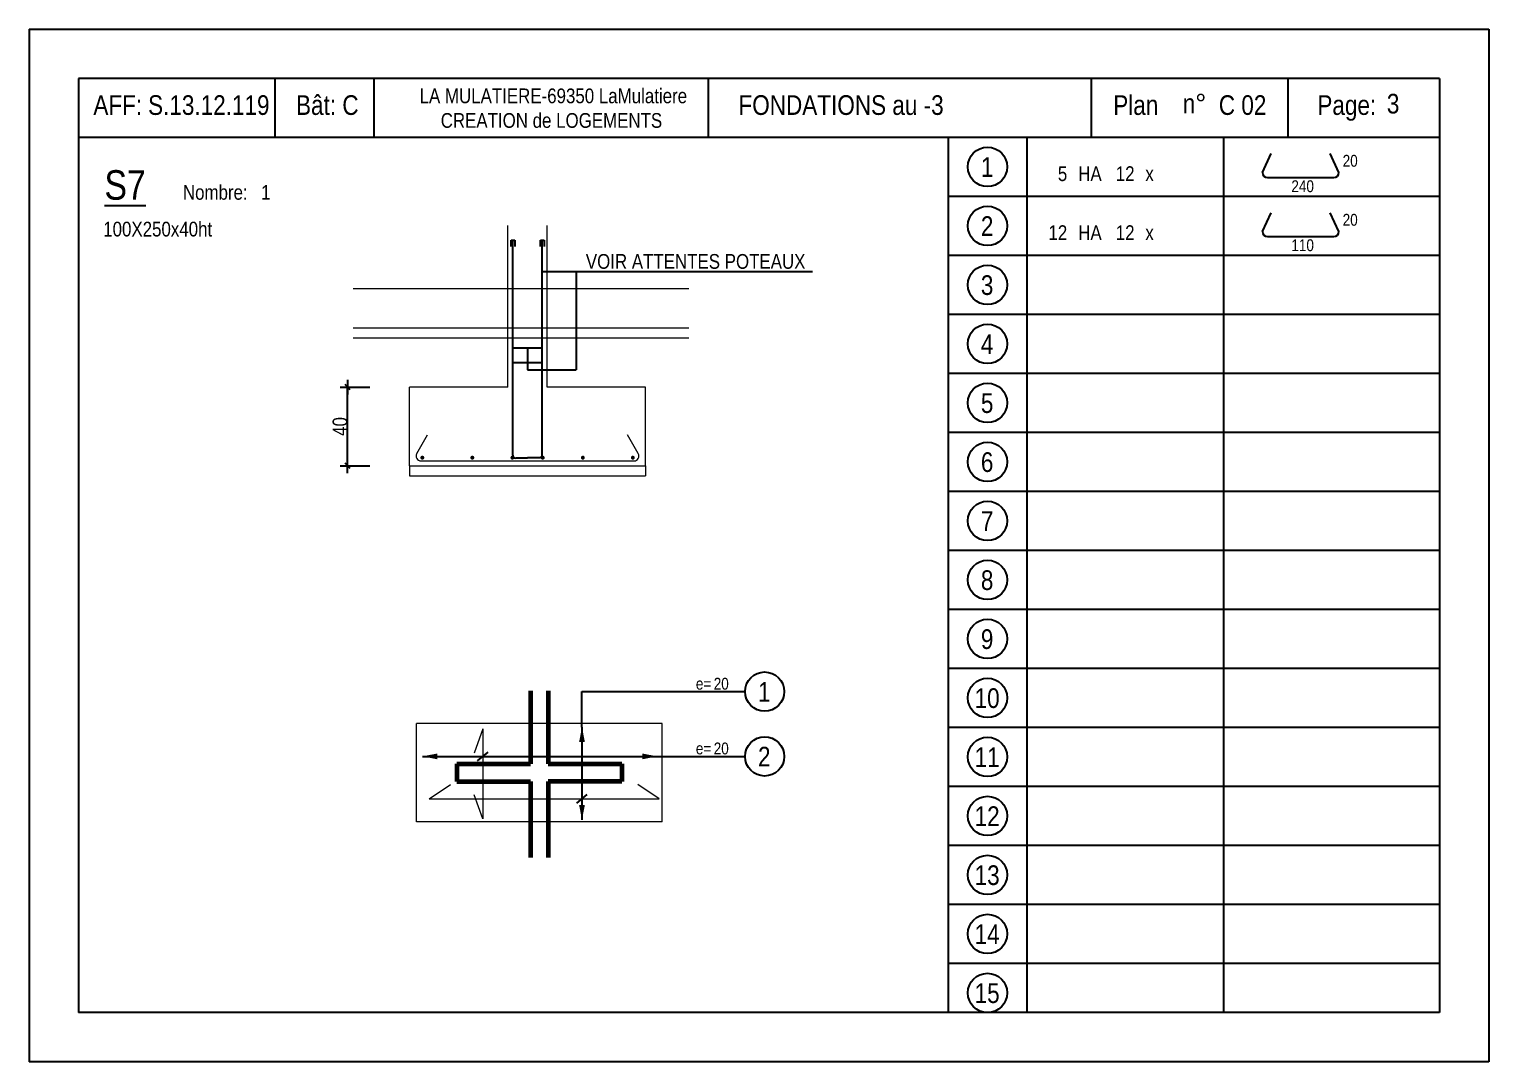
# Model space of a CAD drawing. Header units: centimetres. Extents: x 16433 to 114398, y -50094 to -12305.
# Drawn here: x 87159 to 88644, y -32243 to -31193 of the extents above; entities that cross this region are included whole.
import ezdxf
from ezdxf.enums import TextEntityAlignment as Align

# ---------------------------------------------------------------- set-up
doc = ezdxf.new("R2010")
doc.units = ezdxf.units.CM
doc.header["$LTSCALE"] = 0.5
doc.layers.get('DEFPOINTS').update_dxf_attribs({"linetype": 'CONTINUOUS'})
for name, color, linetype in [('01_cote_gen', 4, 'CONTINUOUS'), ('01_fenetres', 171, 'CONTINUOUS'), ('01_linteaux', 2, 'CONTINUOUS'), ('01_texte', 230, 'CONTINUOUS'), ('AA_COTES', 2, 'CONTINUOUS')]:
    doc.layers.add(name, color=color, linetype=linetype)
doc.layers.add('01_murs_coup', color=5, linetype='CONTINUOUS', lineweight=60)
doc.layers.add('01_sem', color=42, linetype='CONTINUOUS', lineweight=15)
doc.styles.add('STYLE2', font='ARIALN.TTF')
doc.dimstyles.new('JB25', dxfattribs={"dimscale": 0.1, "dimtxt": 150, "dimasz": 15, "dimexe": 0.1, "dimexo": 0.1, "dimgap": 0.09, "dimtad": 1, "dimdec": 1, "dimlfac": 0.5, "dimdsep": 46, "dimtxsty": 'STYLE2', "dimblk1": 'BOND_G', "dimblk2": 'BOND_D', "dimsah": 1, "dimcen": 1.5, "dimdle": 0.01, "dimse1": 1, "dimse2": 1, "dimclrd": 4, "dimclre": 2, "dimclrt": 6, "dimazin": 2, "dimtfac": 2.333333, "dimtdec": 1, "dimtix": 1, "dimtmove": 2, "dimatfit": 3, "dimldrblk": 'BOND_G', "dimfxl": 1, "dimtolj": 1, "dimtzin": 0, "dimarcsym": 0})

# ---------------------------------------------------------------- blocks, each defined once
blk = doc.blocks.new('BOND_G')
at = {"layer": 'AA_COTES', "color": 0}
for p, q in [((0, -5), (0, 15)), ((5, 0), (-5, 0)), ((1.77, 1.77), (-1.77, -1.77))]:
    blk.add_line(p, q, dxfattribs=at)
blk = doc.blocks.new('BOND_D')
at = {"layer": 'AA_COTES', "color": 0}
for p, q in [((5, 0), (-5, 0)), ((-1.77, -1.77), (1.77, 1.77)), ((0, 5), (0, -15))]:
    blk.add_line(p, q, dxfattribs=at)
blk = doc.blocks.new('*D4426')
at = {"layer": '01_cote_gen', "color": 4, "linetype": 'Continuous', "lineweight": -2, "transparency": 16777216}
blk.add_line((87482.5, -31635.9), (87482.5, -31558.9), dxfattribs=at)
at = {"layer": 'DEFPOINTS', "color": 0, "linetype": 'Continuous'}
for p in [(87482.5, -31557.4), (87573.8, -31557.4), (87552.7, -31637.4)]:
    blk.add_point(p, dxfattribs=at)
at = {"layer": '01_cote_gen', "color": 4, "linetype": 'Continuous', "lineweight": -2, "transparency": 16777216, "xscale": 1.5, "yscale": 1.5, "zscale": 1.5}
for name, p, rotation in [('BOND_D', (87482.5, -31557.4), 90), ('BOND_G', (87482.5, -31637.4), 270)]:
    blk.add_blockref(name, p, dxfattribs=dict(at, rotation=rotation))
at = {"layer": '01_cote_gen', "color": 6, "linetype": 'Continuous', "lineweight": 0, "transparency": 16777216, "insert": (87474.8, -31597.4), "char_height": 15, "attachment_point": 5, "rotation": 90, "style": 'STYLE2'}
blk.add_mtext('\\A1;40', dxfattribs=at)

msp = doc.modelspace()

# ---------------------------------------------------------------- linework, layer by layer
at = {"layer": '01_fenetres', "ltscale": 30}
for p, q in [((88593.5, -31243.429), (87208.5, -31243.429)), ((87208.5, -31243.429), (87208.5, -32193.429)), ((87208.5, -31243.429), (87208.5, -32193.429)), ((87208.5, -31243.429), (87208.5, -32193.429)), ((87408.5, -31243.429), (87408.5, -31303.429)), ((87509, -31243.429), (87509, -31303.429)), ((87849.173, -31243.429), (87849.173, -31303.429)), ((88239.368, -31303.429), (88239.368, -31243.429)), ((88439.368, -31303.429), (88439.368, -31243.429)), ((88593.5, -31243.429), (88593.5, -32193.429)), ((88593.5, -31303.429), (87208.5, -31303.429)), ((88593.5, -32193.429), (87208.5, -32193.429))]:
    msp.add_line(p, q, dxfattribs=at)
at = {"layer": '01_linteaux', "linetype": 'Continuous'}
for p, q in [((88413.273, -31339.208), (88421.968, -31319.983)), ((88490.856, -31339.208), (88482.161, -31319.983)), ((88418.273, -31344.208), (88485.856, -31344.208)), ((88413.273, -31399.208), (88421.968, -31379.983)), ((88490.856, -31399.208), (88482.161, -31379.983)), ((88418.273, -31404.208), (88485.856, -31404.208))]:
    msp.add_line(p, q, dxfattribs=at)
for centre, start, end in [((88418.273, -31339.208), 180, 270), ((88485.856, -31339.208), 270, 0), ((88418.273, -31399.208), 180, 270), ((88485.856, -31399.208), 270, 0)]:
    msp.add_arc(centre, 5, start, end, dxfattribs=at)
at = {"layer": '01_murs_coup', "linetype": 'Continuous', "lineweight": 0}
for p, q in [((87552.871, -31624.855), (87563.729, -31606.048)), ((87778.21, -31624.855), (87767.352, -31606.048)), ((87557.201, -31632.355), (87773.88, -31632.355)), ((87620.049, -31905), (87611.37, -31929.643)), ((87620.049, -31905), (87620.049, -31996.5)), ((87565.5, -31976.128), (87587.2, -31961.62)), ((87620.049, -31996.5), (87611.37, -31971.857)), ((87799.5, -31976.128), (87777.8, -31961.62)), ((87565.5, -31976.128), (87799.5, -31976.128))]:
    msp.add_line(p, q, dxfattribs=at)
at = {"layer": '01_murs_coup'}
for p, q in [((87668.5, -31866.214), (87668.5, -31940.5)), ((87686.5, -31866.214), (87686.5, -31940.5)), ((87593.524, -31940.5), (87668.5, -31940.5)), ((87593.524, -31940.5), (87593.524, -31958.5)), ((87686.5, -31940.5), (87761.5, -31940.5)), ((87761.5, -31940.5), (87761.5, -31958.5)), ((87593.524, -31958.5), (87668.5, -31958.5)), ((87668.5, -31958.5), (87668.5, -32035.714)), ((87686.5, -31958.5), (87686.5, -32035.714)), ((87761.5, -31958.5), (87686.5, -31958.5))]:
    msp.add_line(p, q, dxfattribs=at)
at = {"layer": '01_murs_coup', "linetype": 'Continuous', "lineweight": 0}
for centre, start, end in [((87557.201, -31627.355), 150, 270), ((87773.88, -31627.355), 270, 30)]:
    msp.add_arc(centre, 5, start, end, dxfattribs=at)
at = {"layer": '01_sem', "lineweight": 0, "ltscale": 7}
for p, q in [((87645.541, -31557.444), (87645.541, -31392.884)), ((87685.541, -31557.444), (87685.541, -31392.884)), ((87829.541, -31457.444), (87488, -31457.444)), ((87829.541, -31497.444), (87488, -31497.444)), ((87829.541, -31507.444), (87488, -31507.444)), ((87545.541, -31637.444), (87545.541, -31557.444)), ((87785.541, -31637.444), (87785.541, -31557.444)), ((87545.541, -31637.444), (87785.541, -31637.444)), ((87545.541, -31637.444), (87545.541, -31647.444)), ((87785.541, -31637.444), (87785.541, -31647.444)), ((87545.541, -31647.444), (87785.541, -31647.444))]:
    msp.add_line(p, q, dxfattribs=at)
at = {"layer": '01_sem', "linetype": 'Continuous', "lineweight": 0}
for p, q in [((87645.541, -31557.444), (87545.541, -31557.444)), ((87785.541, -31557.444), (87685.541, -31557.444))]:
    msp.add_line(p, q, dxfattribs=at)
at = {"layer": '01_sem', "ltscale": 2}
for p, q in [((87552.5, -31999.5), (87552.5, -31899.5)), ((87802.5, -31899.5), (87552.5, -31899.5)), ((87802.5, -31999.5), (87802.5, -31899.5)), ((87802.5, -31999.5), (87552.5, -31999.5))]:
    msp.add_line(p, q, dxfattribs=at)
at = {"layer": '01_texte', "ltscale": 30}
for p, q in [((87158.5, -31193.429), (87158.5, -32243.429)), ((87158.5, -31193.429), (88643.5, -31193.429)), ((88643.5, -31193.429), (88643.5, -32243.429)), ((88643.5, -31193.429), (88643.5, -32243.429)), ((88093.5, -31303.429), (88093.5, -32193.429)), ((88173.5, -31303.429), (88173.5, -32193.429)), ((88373.5, -31303.429), (88373.5, -32193.429)), ((88593.5, -31363.429), (88093.5, -31363.429)), ((87648.694, -31414.36), (87648.694, -31408.095)), ((87648.694, -31408.095), (87652.432, -31408.095)), ((87650.541, -31626.677), (87650.541, -31409.444)), ((87652.432, -31408.095), (87652.432, -31414.36)), ((87678.687, -31414.36), (87678.687, -31408.095)), ((87678.687, -31408.095), (87682.425, -31408.095)), ((87680.533, -31626.081), (87680.533, -31409.444)), ((87682.425, -31408.095), (87682.425, -31414.36)), ((88593.5, -31423.429), (88093.5, -31423.429)), ((88593.5, -31483.429), (88093.5, -31483.429)), ((88593.5, -31543.429), (88093.5, -31543.429)), ((88593.5, -31603.429), (88093.5, -31603.429)), ((87665.541, -31629.677), (87653.541, -31629.677)), ((87665.533, -31629.081), (87677.533, -31629.081)), ((88593.5, -31663.429), (88093.5, -31663.429)), ((88593.5, -31723.429), (88093.5, -31723.429)), ((88593.5, -31783.429), (88093.5, -31783.429)), ((88593.5, -31843.429), (88093.5, -31843.429)), ((87720.911, -31867.035), (87886.763, -31867.035)), ((87720.911, -31903), (87720.911, -31867.035)), ((87720.911, -31903), (87720.911, -31997.5)), ((88593.5, -31903.429), (88093.5, -31903.429)), ((87558.5, -31932.88), (87886.763, -31932.88)), ((87614.717, -31937.265), (87625.381, -31928.494)), ((87715.579, -31980.514), (87726.243, -31971.743)), ((88593.5, -31963.429), (88093.5, -31963.429)), ((88593.5, -32023.429), (88093.5, -32023.429)), ((88593.5, -32083.429), (88093.5, -32083.429)), ((88593.5, -32143.429), (88093.5, -32143.429)), ((88643.5, -32243.429), (87158.5, -32243.429))]:
    msp.add_line(p, q, dxfattribs=at)
at = {"layer": '01_texte'}
for p, q in [((87680.533, -31439.836), (87955.395, -31439.836)), ((87715.058, -31439.836), (87715.058, -31539.634)), ((87650.541, -31517.444), (87680.533, -31517.444)), ((87665.407, -31517.444), (87665.407, -31539.634)), ((87650.541, -31532.444), (87680.533, -31532.444)), ((87665.407, -31539.634), (87715.058, -31539.634))]:
    msp.add_line(p, q, dxfattribs=at)
at = {"layer": '01_texte', "ltscale": 30, "const_width": 2, "flags": 128}
for points in [[(87559.482, -31629.129, -1), (87557.482, -31629.129, -1)], [(87559.482, -31629.129, -1), (87557.482, -31629.129, -1)], [(87610.302, -31629.129, -1), (87608.302, -31629.129, -1)], [(87651.122, -31629.129, -1), (87649.122, -31629.129, -1)], [(87679.959, -31629.129, 1), (87681.959, -31629.129, 1)], [(87720.779, -31629.129, 1), (87722.779, -31629.129, 1)], [(87771.599, -31629.129, 1), (87773.599, -31629.129, 1)], [(87771.599, -31629.129, 1), (87773.599, -31629.129, 1)]]:
    msp.add_lwpolyline(points, format="xyb", close=True, dxfattribs=at)
at = {"layer": '01_texte'}
for centre in [(88133.5, -31333.429), (88133.5, -31393.429), (88133.5, -31453.429), (88133.5, -31513.429), (88133.5, -31573.429), (88133.5, -31633.429), (88133.5, -31693.429), (88133.5, -31753.429), (88133.5, -31813.429), (87906.763, -31867.035), (88133.5, -31873.429), (87906.763, -31932.88), (88133.5, -31933.429), (88133.5, -31993.429), (88133.5, -32053.429), (88133.5, -32113.429), (88133.5, -32173.429)]:
    msp.add_circle(centre, 20, dxfattribs=at)
at = {"layer": '01_texte', "ltscale": 30}
for centre, start, end in [((87653.541, -31626.677), 180, 270), ((87677.533, -31626.081), 270, 0)]:
    msp.add_arc(centre, 3, start, end, dxfattribs=at)
for points in [[(87720.911, -31903), (87717.962, -31918.362), (87720.911, -31918.362)], [(87720.911, -31903), (87723.859, -31918.362), (87720.911, -31918.362)], [(87558.5, -31932.88), (87573.862, -31929.931), (87573.862, -31932.88)], [(87558.5, -31932.88), (87573.862, -31935.828), (87573.862, -31932.88)], [(87797.5, -31932.88), (87782.138, -31929.931), (87782.138, -31932.88)], [(87797.5, -31932.88), (87782.138, -31935.828), (87782.138, -31932.88)], [(87720.911, -31997.5), (87717.962, -31982.138), (87720.911, -31982.138)], [(87720.911, -31997.5), (87723.859, -31982.138), (87720.911, -31982.138)]]:
    msp.add_solid(points, dxfattribs=at)

# ---------------------------------------------------------------- texts
at = {"layer": '01_texte', "style": 'STYLE2'}
for s, height, p in [('LA MULATIERE-69350 LaMulatiere', 15, (87555.697, -31268.713)), ('n%%D', 20, (88332.098, -31279.138)), ('3', 20, (88539.767, -31279.138)), ('AFF:', 20, (87223.796, -31280.58)), ('S.13.12.119', 20, (87279.46, -31280.58)), ('Bât: C', 20, (87429.96, -31280.58)), ('FONDATIONS au -3', 20, (87880.118, -31280.58)), ('Plan', 20, (88261.413, -31280.58)), (' C 02', 20, (88362.441, -31280.58)), ('Page:', 20, (88469.082, -31280.58)), ('CREATION de LOGEMENTS', 15, (87577.179, -31293.713)), ('HA', 15, (88225.791, -31347.831)), ('12', 15, (88263.959, -31347.831)), ('20', 12, (88494.842, -31333.253)), ('%%US7', 30, (87235.077, -31366.82)), ('x', 15, (88294.059, -31347.831)), ('240', 12, (88442.642, -31359.099)), ('Nombre:', 15, (87314.889, -31366.82)), ('1', 15, (87394.512, -31366.82)), ('100X250x40ht', 15, (87233.828, -31404.218)), ('HA', 15, (88225.791, -31407.831)), ('12', 15, (88263.959, -31407.831)), ('20', 12, (88494.842, -31393.253)), ('x', 15, (88294.059, -31407.831)), ('110', 12, (88442.642, -31419.099)), ('VOIR ATTENTES POTEAUX', 15, (87724.841, -31437.06)), ('20', 12, (87854.94, -31864.977)), ('e= ', 12, (87836.777, -31864.977)), ('e= ', 12, (87836.777, -31930.822)), ('20', 12, (87854.94, -31930.822))]:
    msp.add_text(s, height=height, dxfattribs=at).set_placement(p)
for s, p in [('1', (88133.096, -31333.655)), ('2', (88133.096, -31393.655)), ('3', (88133.096, -31453.655)), ('4', (88133.096, -31513.655)), ('5', (88133.096, -31573.655)), ('6', (88133.096, -31633.655)), ('7', (88133.096, -31693.655)), ('8', (88133.096, -31753.655)), ('9', (88133.096, -31813.655)), ('1', (87906.359, -31867.261)), ('10', (88133.096, -31873.655)), ('2', (87906.359, -31933.106)), ('11', (88133.096, -31933.655)), ('12', (88133.096, -31993.655)), ('13', (88133.096, -32053.655)), ('14', (88133.096, -32113.655)), ('15', (88133.096, -32173.655))]:
    msp.add_text(s, height=20, dxfattribs=at).set_placement(p, align=Align.MIDDLE_CENTER)
for s, p in [('5', (88214.589, -31347.831)), ('12', (88214.589, -31407.831))]:
    msp.add_text(s, height=15, dxfattribs=at).set_placement(p, align=Align.RIGHT)

# ---------------------------------------------------------------- dimensions: what is measured, and where the dimension line sits
at = {"layer": '01_cote_gen', "linetype": 'Continuous', "lineweight": 0}
dim = msp.add_linear_dim(base=(87482.5, -31557.444), p1=(87552.711, -31637.444), p2=(87573.794, -31557.444), angle=90, dimstyle='JB25', dxfattribs=at)
dim.commit()
dim.dimension.update_dxf_attribs({"geometry": '*D4426', "text_midpoint": (87474.832, -31597.444)})

doc.saveas('drawing.dxf')
